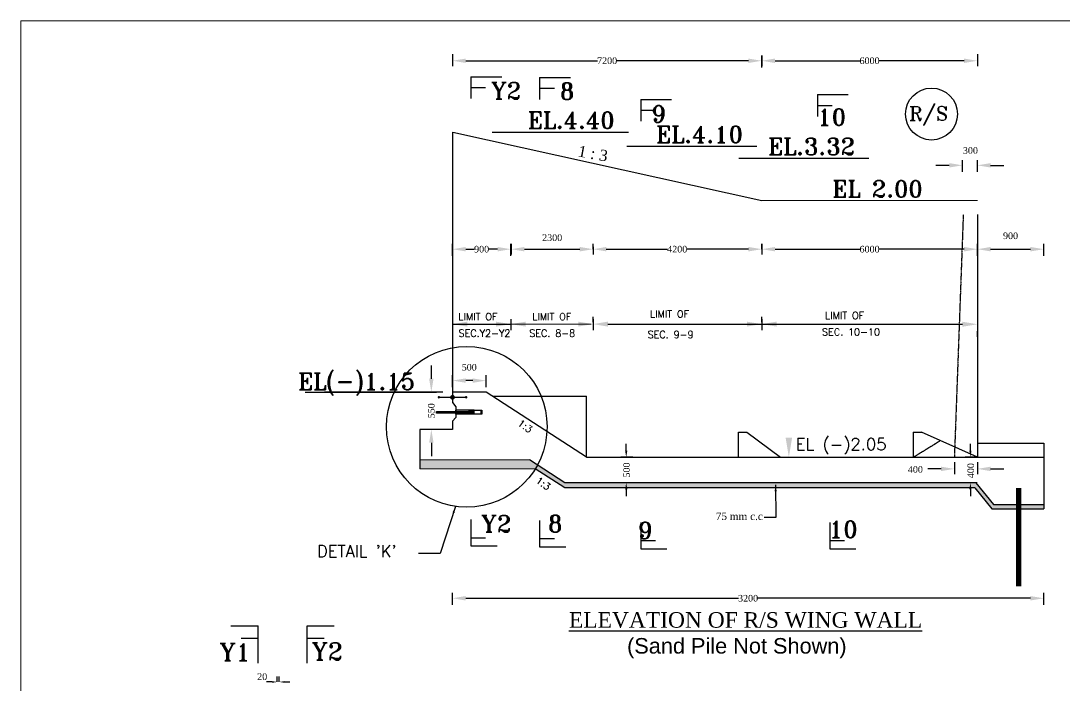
# Model space of a CAD drawing. Extents: x -545075 to 1728153, y -708141 to -305611.
# Drawn here: x 700564 to 739812, y -630524 to -605555 of the extents above; entities that cross this region are included whole.
import ezdxf

# ---------------------------------------------------------------- set-up
doc = ezdxf.new("R2010")
doc.units = 0
doc.header["$MEASUREMENT"] = 0
doc.linetypes.add('DASHED', pattern=[0.75, 0.5, -0.25])
doc.layers.get('0').update_dxf_attribs({"linetype": 'CONTINUOUS'})
doc.layers.get('DEFPOINTS').update_dxf_attribs({"linetype": 'CONTINUOUS'})
doc.layers.add('LINE', color=7, linetype='CONTINUOUS')
doc.layers.add('TEXT', color=7, linetype='CONTINUOUS')
doc.layers.add('Other line', color=7, linetype='CONTINUOUS', lineweight=15)
doc.styles.add('Arial-200', font='arial.ttf')
doc.styles.add('BIG', font='ROMANT.SHX')
doc.styles.get("Standard").update_dxf_attribs({"font": 'times.ttf', "height": 250})
doc.dimstyles.new('3', dxfattribs={"dimtxt": 225, "dimasz": 350, "dimexe": 100, "dimexo": 25, "dimgap": 9, "dimtad": 0, "dimdec": 0, "dimzin": 0, "dimdsep": 46, "dimtxsty": 'Standard', "dimcen": 0, "dimclrt": 256, "dimadec": 0, "dimazin": 0, "dimtfac": 1, "dimtdec": 0, "dimtofl": 0, "dimtmove": 2, "dimatfit": 3, "dimfxl": 1, "dimtolj": 1, "dimtzin": 0, "dimarcsym": 0})

# ---------------------------------------------------------------- blocks, each defined once
blk = doc.blocks.new('*D155')
at = {"layer": 'DEFPOINTS', "color": 0, "lineweight": -2}
for p in [(736320, -621982), (736590, -621982), (736590, -622943)]:
    blk.add_point(p, dxfattribs=at)
at = {"layer": 'LINE', "color": 7, "lineweight": -2}
for p, q in [((736320, -621732), (736320, -621482)), ((736570, -621982), (736120, -621982)), ((736570, -622943), (736120, -622943)), ((736320, -623193), (736320, -623443))]:
    blk.add_line(p, q, dxfattribs=at)
for points in [[(736278, -621732), (736361, -621732), (736320, -621982)], [(736278, -623193), (736361, -623193), (736320, -622943)]]:
    blk.add_solid(points, dxfattribs=at)
at = {"layer": 'LINE', "color": 7, "insert": (736333, -622488), "char_height": 250, "attachment_point": 5, "rotation": 90}
blk.add_mtext('\\A1;400', dxfattribs=at)
blk = doc.blocks.new('*D156')
at = {"layer": 'DEFPOINTS', "color": 0, "lineweight": -2}
for p in [(716817, -627291), (716817, -628194), (739080, -628194)]:
    blk.add_point(p, dxfattribs=at)
at = {"layer": 'LINE', "color": 7, "lineweight": -2}
for p, q in [((716817, -627541), (716817, -627091)), ((739080, -627541), (739080, -627091)), ((717317, -627291), (727584, -627291)), ((738580, -627291), (728312, -627291))]:
    blk.add_line(p, q, dxfattribs=at)
for points in [[(717317, -627208), (717317, -627375), (716817, -627291)], [(738580, -627208), (738580, -627375), (739080, -627291)]]:
    blk.add_solid(points, dxfattribs=at)
at = {"layer": 'LINE', "color": 7, "insert": (727948, -627291), "char_height": 250, "attachment_point": 5}
blk.add_mtext('\\A1;3200', dxfattribs=at)
blk = doc.blocks.new('*D157')
at = {"layer": 'DEFPOINTS', "color": 0, "lineweight": -2}
for p in [(716817, -619097), (716817, -619372), (718080, -619372)]:
    blk.add_point(p, dxfattribs=at)
at = {"layer": 'LINE', "color": 7, "lineweight": -2}
for p, q in [((716817, -619347), (716817, -618897)), ((718080, -619347), (718080, -618897)), ((717580, -619097), (717317, -619097))]:
    blk.add_line(p, q, dxfattribs=at)
for points in [[(717317, -619014), (717317, -619181), (716817, -619097)], [(717580, -619014), (717580, -619181), (718080, -619097)]]:
    blk.add_solid(points, dxfattribs=at)
at = {"layer": 'LINE', "color": 7, "insert": (717448, -618597), "char_height": 250, "attachment_point": 5}
blk.add_mtext('\\A1;500', dxfattribs=at)
blk = doc.blocks.new('*D158')
at = {"layer": 'DEFPOINTS', "color": 0, "lineweight": -2}
for p in [(716349, -619530), (716021, -620936), (716411, -620936)]:
    blk.add_point(p, dxfattribs=at)
at = {"layer": 'LINE', "color": 7, "lineweight": -2}
for p, q in [((716021, -619030), (716021, -618530)), ((716271, -619530), (715821, -619530)), ((716271, -620936), (715821, -620936)), ((716021, -621436), (716021, -621936))]:
    blk.add_line(p, q, dxfattribs=at)
for points in [[(715938, -619030), (716104, -619030), (716021, -619530)], [(715938, -621436), (716104, -621436), (716021, -620936)]]:
    blk.add_solid(points, dxfattribs=at)
at = {"layer": 'LINE', "color": 7, "insert": (716021, -620233), "char_height": 250, "attachment_point": 5, "rotation": 90}
blk.add_mtext('\\A1;550', dxfattribs=at)
blk = doc.blocks.new('*D159')
at = {"layer": 'DEFPOINTS', "color": 0, "lineweight": -2}
for p in [(736021, -610994), (736021, -611664), (736582, -611664)]:
    blk.add_point(p, dxfattribs=at)
at = {"layer": 'LINE', "color": 7, "lineweight": -2}
for p, q in [((735521, -610994), (735021, -610994)), ((736021, -611244), (736021, -610794)), ((736582, -611244), (736582, -610794)), ((737082, -610994), (737582, -610994))]:
    blk.add_line(p, q, dxfattribs=at)
for points in [[(735521, -610910), (735521, -611077), (736021, -610994)], [(737082, -610910), (737082, -611077), (736582, -610994)]]:
    blk.add_solid(points, dxfattribs=at)
at = {"layer": 'LINE', "color": 7, "insert": (736319, -610435), "char_height": 250, "attachment_point": 5}
blk.add_mtext('\\A1;300', dxfattribs=at)
blk = doc.blocks.new('*D160')
at = {"layer": 'DEFPOINTS', "color": 0, "lineweight": -2}
for p in [(736582, -606662), (728463, -606858), (736582, -607058)]:
    blk.add_point(p, dxfattribs=at)
at = {"layer": 'LINE', "color": 7, "lineweight": -2}
for p, q in [((728463, -606863), (728463, -607258)), ((728963, -607058), (732159, -607058)), ((736082, -607058), (732886, -607058)), ((736582, -606808), (736582, -607258))]:
    blk.add_line(p, q, dxfattribs=at)
for points in [[(728963, -606975), (728963, -607141), (728463, -607058)], [(736082, -606975), (736082, -607141), (736582, -607058)]]:
    blk.add_solid(points, dxfattribs=at)
at = {"layer": 'LINE', "color": 7, "insert": (732522, -607058), "char_height": 250, "attachment_point": 5}
blk.add_mtext('\\A1;6000', dxfattribs=at)
blk = doc.blocks.new('*D161')
at = {"layer": 'DEFPOINTS', "color": 0, "lineweight": -2}
for p in [(739080, -614151), (736582, -614613), (739080, -614547)]:
    blk.add_point(p, dxfattribs=at)
at = {"layer": 'LINE', "color": 7, "lineweight": -2}
for p, q in [((736582, -614401), (736582, -613951)), ((737082, -614151), (738580, -614151)), ((739080, -614401), (739080, -613951))]:
    blk.add_line(p, q, dxfattribs=at)
for points in [[(737082, -614067), (737082, -614234), (736582, -614151)], [(738580, -614067), (738580, -614234), (739080, -614151)]]:
    blk.add_solid(points, dxfattribs=at)
at = {"layer": 'LINE', "color": 7, "insert": (737831, -613647), "char_height": 250, "attachment_point": 5}
blk.add_mtext('\\A1;900', dxfattribs=at)
blk = doc.blocks.new('*D162')
at = {"layer": 'DEFPOINTS', "color": 0, "lineweight": -2}
for p in [(716817, -606778), (728463, -607058), (728463, -612321)]:
    blk.add_point(p, dxfattribs=at)
at = {"layer": 'LINE', "color": 7, "lineweight": -2}
for p, q in [((716817, -606808), (716817, -607258)), ((717317, -607058), (722275, -607058)), ((727963, -607058), (723005, -607058)), ((728463, -607308), (728463, -606858))]:
    blk.add_line(p, q, dxfattribs=at)
for points in [[(717317, -606975), (717317, -607141), (716817, -607058)], [(727963, -606975), (727963, -607141), (728463, -607058)]]:
    blk.add_solid(points, dxfattribs=at)
at = {"layer": 'LINE', "color": 7, "insert": (722640, -607058), "char_height": 250, "attachment_point": 5}
blk.add_mtext('\\A1;7200', dxfattribs=at)
blk = doc.blocks.new('*D163')
at = {"layer": 'DEFPOINTS', "color": 0, "lineweight": -2}
for p in [(722110, -614051), (722110, -614151), (728463, -613941)]:
    blk.add_point(p, dxfattribs=at)
at = {"layer": 'LINE', "color": 7, "lineweight": -2}
for p, q in [((722110, -614056), (722110, -614351)), ((722610, -614151), (724910, -614151)), ((727963, -614151), (725648, -614151)), ((728463, -613946), (728463, -614351))]:
    blk.add_line(p, q, dxfattribs=at)
for points in [[(722610, -614067), (722610, -614234), (722110, -614151)], [(727963, -614067), (727963, -614234), (728463, -614151)]]:
    blk.add_solid(points, dxfattribs=at)
at = {"layer": 'LINE', "color": 7, "insert": (725279, -614151), "char_height": 250, "attachment_point": 5}
blk.add_mtext('\\A1;4200', dxfattribs=at)
blk = doc.blocks.new('*D164')
at = {"layer": 'DEFPOINTS', "color": 0, "lineweight": -2}
for p in [(735715, -621966), (736582, -621982), (735715, -622421)]:
    blk.add_point(p, dxfattribs=at)
at = {"layer": 'LINE', "color": 7, "lineweight": -2}
for p, q in [((735215, -622421), (734715, -622421)), ((735715, -622171), (735715, -622621)), ((736582, -622171), (736582, -622621)), ((737082, -622421), (737582, -622421))]:
    blk.add_line(p, q, dxfattribs=at)
for points in [[(735215, -622338), (735215, -622505), (735715, -622421)], [(737082, -622338), (737082, -622505), (736582, -622421)]]:
    blk.add_solid(points, dxfattribs=at)
at = {"layer": 'LINE', "color": 7, "insert": (734247, -622444), "char_height": 250, "attachment_point": 5}
blk.add_mtext('\\A1;400', dxfattribs=at)
blk = doc.blocks.new('*D165')
at = {"layer": 'DEFPOINTS', "color": 0, "lineweight": -2}
for p in [(728463, -614151), (736582, -614151), (736582, -614151)]:
    blk.add_point(p, dxfattribs=at)
at = {"layer": 'LINE', "color": 7, "lineweight": -2}
for p, q in [((728463, -614151), (728463, -613951)), ((728963, -614151), (732159, -614151)), ((736082, -614151), (732886, -614151)), ((736582, -614151), (736582, -613951))]:
    blk.add_line(p, q, dxfattribs=at)
for points in [[(728963, -614067), (728963, -614234), (728463, -614151)], [(736082, -614067), (736082, -614234), (736582, -614151)]]:
    blk.add_solid(points, dxfattribs=at)
at = {"layer": 'LINE', "color": 7, "insert": (732522, -614151), "char_height": 250, "attachment_point": 5}
blk.add_mtext('\\A1;60{\\fTimes New Roman|b0|i0|c186|p18;00}', dxfattribs=at)
blk = doc.blocks.new('*D166')
at = {"layer": 'DEFPOINTS', "color": 0, "lineweight": -2}
for p in [(723359, -621982), (723629, -621982), (723629, -622943)]:
    blk.add_point(p, dxfattribs=at)
at = {"layer": 'LINE', "color": 7, "lineweight": -2}
for p, q in [((723359, -621732), (723359, -621482)), ((723609, -621982), (723159, -621982)), ((723609, -622943), (723159, -622943)), ((723359, -623193), (723359, -623443))]:
    blk.add_line(p, q, dxfattribs=at)
for points in [[(723317, -621732), (723401, -621732), (723359, -621982)], [(723317, -623193), (723401, -623193), (723359, -622943)]]:
    blk.add_solid(points, dxfattribs=at)
at = {"layer": 'LINE', "color": 7, "insert": (723372, -622463), "char_height": 250, "attachment_point": 5, "rotation": 90}
blk.add_mtext('\\A1;500', dxfattribs=at)
blk = doc.blocks.new('*D170')
at = {"layer": 'DEFPOINTS', "color": 0, "lineweight": -2}
for p in [(719023, -613940), (722110, -614151), (722110, -614151)]:
    blk.add_point(p, dxfattribs=at)
at = {"layer": 'LINE', "color": 7, "lineweight": -2}
for p, q in [((719023, -613945), (719023, -614351)), ((719523, -614151), (721610, -614151)), ((722110, -614151), (722110, -613951))]:
    blk.add_line(p, q, dxfattribs=at)
for points in [[(719523, -614067), (719523, -614234), (719023, -614151)], [(721610, -614067), (721610, -614234), (722110, -614151)]]:
    blk.add_solid(points, dxfattribs=at)
at = {"layer": 'LINE', "color": 7, "insert": (720571, -613718), "char_height": 250, "attachment_point": 5}
blk.add_mtext('\\A1;2300', dxfattribs=at)
blk = doc.blocks.new('*D261')
at = {"layer": 'DEFPOINTS', "color": 0, "lineweight": -2}
for p in [(710217, -630442), (710217, -630442), (710297, -630442)]:
    blk.add_point(p, dxfattribs=at)
at = {"layer": 'LINE', "color": 7, "lineweight": -2}
for p, q in [((710217, -630442), (710217, -630242)), ((710297, -630442), (710297, -630242)), ((710017, -630442), (709817, -630442)), ((710497, -630442), (710697, -630442))]:
    blk.add_line(p, q, dxfattribs=at)
for points in [[(710017, -630409), (710017, -630475), (710217, -630442)], [(710497, -630409), (710497, -630475), (710297, -630442)]]:
    blk.add_solid(points, dxfattribs=at)
at = {"layer": 'LINE', "color": 7, "insert": (709651, -630243), "char_height": 250, "attachment_point": 5}
blk.add_mtext('\\A1;20', dxfattribs=at)
blk = doc.blocks.new('*D73')
at = {"layer": 'DEFPOINTS', "color": 0, "lineweight": -2}
for p in [(719014, -614151), (716817, -614970), (719014, -614970)]:
    blk.add_point(p, dxfattribs=at)
at = {"layer": 'LINE', "color": 7, "lineweight": -2}
for p, q in [((716817, -614401), (716817, -613951)), ((717317, -614151), (717643, -614151)), ((718514, -614151), (718187, -614151)), ((719014, -614401), (719014, -613951))]:
    blk.add_line(p, q, dxfattribs=at)
for points in [[(717317, -614067), (717317, -614234), (716817, -614151)], [(718514, -614067), (718514, -614234), (719014, -614151)]]:
    blk.add_solid(points, dxfattribs=at)
at = {"layer": 'LINE', "color": 7, "insert": (717915, -614151), "char_height": 250, "attachment_point": 5}
blk.add_mtext('\\A1;900', dxfattribs=at)

msp = doc.modelspace()

# ---------------------------------------------------------------- hatches: boundary and pattern name
at = {"layer": 'LINE'}
h = msp.add_hatch(dxfattribs=at)
h.set_pattern_fill('DOTS', color=256, scale=147.41052, style=0)
h.set_pattern_definition([(0, (432072.919, -417388.096), (4.60657876, 9.21315753), [0, -9.21315753])])
h.paths.add_polyline_path([(717624.604, -620247.188), (717423.097, -620247.188), (717423.097, -620262.868), (717564.042, -620262.868), (717564.042, -620324.436), (717423.097, -620324.436), (717423.097, -620340.375), (717624.604, -620340.375)])
h = msp.add_hatch(dxfattribs=at)
h.set_pattern_fill('AR-CONC', color=256, scale=56, style=0)
h.set_pattern_definition([(50, (4787, -734.3), (401.6657, -35.1412), [42, -462]), (355, (4787, -734.3), (-77.70075, 421.2276), [33.6, -369.6]), (100.4514, (4820.47, -737.23), (323.96525, 386.08614), [35.6945, -392.63958]), (46.1842, (4787, -622.3), (597.65499, -92.69065), [63, -693]), (96.6356, (4836.8, -630.03), (523.4111, 545.506), [53.54176, -588.95928]), (351.1842, (4787, -622.3), (523.4107, 545.5064), [50.4, -554.4]), (21, (4843, -650.3), (334.26795, -225.46658), [42, -462]), (326, (4843, -650.3), (136.25659, 406.08403), [33.6, -369.6]), (71.4514, (4870.86, -669.1), (470.52467, 180.61708), [35.6945, -392.63958]), (37.5, (4787, -734.3), (6.80952, 186.420558), [0, -365.12, 0, -375.2, 0, -371]), (7.5, (4787, -734.3), (147.31894, 220.87056), [0, -213.92, 0, -356.72, 0, -141.4]), (327.5, (4662.12, -734.3), (298.940564, -12.630728), [0, -140, 0, -436.8, 0, -579.6]), (317.5, (4606.12, -734.3), (326.584255, 56.05879), [0, -182, 0, -290.08, 0, -411.6])])
h.paths.add_polyline_path([(715587.199, -622081.333), (715587.199, -622417.969), (719931.541, -622417.969, 0.013689779), (720014.283, -622274.54), (719716.439, -622081.333)])
h.paths.add_polyline_path([(720014.283, -622274.54, -0.013478311), (719932.879, -622415.789), (721044.723, -623137.024), (736488.026, -623137.024), (737126.144, -623924.524), (738136.382, -623924.524), (738136.382, -623767.024), (737191.382, -623767.024), (736520.205, -622942.969), (721044.723, -622942.969)])
h.paths.add_polyline_path([(738136.382, -623767.024), (738136.382, -623924.524), (739079.861, -623924.524), (739079.861, -623767.024)])

# ---------------------------------------------------------------- linework, layer by layer
for p, q in [((716816.861, -609741.571), (716816.861, -619529.999)), ((736581.672, -612845.863), (736581.672, -621982.024)), ((736581.672, -621457.024), (739079.861, -621457.024)), ((739079.861, -621457.024), (739079.861, -623924.524)), ((739079.861, -621457.024), (739079.861, -621982.024)), ((721859.861, -621982.024), (739079.861, -621982.024)), ((736488.026, -623137.024), (737126.144, -623924.524)), ((736520.205, -622942.969), (737191.382, -623767.024)), ((737126.144, -623924.524), (739081.382, -623924.524))]:
    msp.add_line(p, q)
at = {"linetype": 'DASHED'}
for p, q in [((736050.834, -612845.863), (735714.554, -621982.024)), ((734166.672, -621982.024), (735186.998, -621354.421))]:
    msp.add_line(p, q, dxfattribs=at)
at = {"color": 7, "linetype": 'ByBlock', "lineweight": 20}
msp.add_lwpolyline([(700563.752, -656449.814), (700563.752, -605555.167), (772535.981, -605555.167), (772535.981, -656449.814), (700563.752, -656449.814)], close=True, dxfattribs=at)
at = {"const_width": 210}
msp.add_lwpolyline([(738136.382, -623137.024), (738136.382, -626845.232)], dxfattribs=at)
at = {"layer": 'LINE'}
for p, q in [((717505.683, -607658.407), (717505.683, -608481.607)), ((717505.683, -607658.407), (718670.483, -607658.407)), ((720099.683, -607688.407), (720099.683, -608511.607)), ((720099.683, -607688.407), (721264.483, -607688.407)), ((717505.683, -608064.407), (718062.883, -608064.407)), ((720099.683, -608094.407), (720656.883, -608094.407)), ((730556.53, -608333.615), (730556.53, -609156.815)), ((730556.53, -608333.615), (731721.33, -608333.615)), ((723903.997, -608511.607), (723903.997, -609334.807)), ((723903.997, -608511.607), (725068.797, -608511.607)), ((730556.53, -608739.615), (731113.73, -608739.615)), ((723903.997, -608917.607), (724461.197, -608917.607)), ((716816.861, -609741.571), (716816.861, -612541.571)), ((716834.861, -609747.316), (728462.824, -612320.863)), ((718309.261, -609741.571), (723441.661, -609741.571)), ((723382.922, -610272.978), (728272.947, -610272.978)), ((727600.433, -610726.903), (732490.458, -610726.903)), ((716816.861, -616971.321), (719014.164, -616971.321)), ((711265.399, -619529.999), (716211.707, -619529.999)), ((716452.861, -619529.999), (711998.061, -619529.999)), ((721859.861, -621982.024), (718079.861, -619529.999)), ((721859.861, -621982.024), (721859.861, -619687.305)), ((717628.626, -620216.225), (716931.044, -620216.225)), ((716931.044, -620216.225), (716931.044, -620362.443)), ((717628.626, -620362.443), (716931.044, -620362.443)), ((717628.626, -620216.225), (717928.395, -620216.225)), ((717928.395, -620362.443), (717628.626, -620362.443)), ((717884.862, -620216.225), (717884.862, -620362.443)), ((717928.395, -620216.225), (717928.395, -620362.443)), ((716816.861, -620936.222), (715587.199, -620936.222)), ((715587.199, -620936.222), (715587.199, -622081.333)), ((727589.471, -621982.024), (727589.471, -621037.024)), ((727904.471, -621037.024), (729164.471, -621982.024)), ((734166.672, -621037.024), (734166.672, -621982.024)), ((736581.672, -621982.024), (734481.672, -621037.024)), ((715587.199, -622081.333), (715587.199, -622417.969)), ((721044.723, -622942.969), (719716.439, -622081.333)), ((721044.723, -623137.024), (719936.24, -622417.969)), ((736520.205, -622942.969), (721044.723, -622942.969)), ((736488.026, -623137.024), (721044.723, -623137.024)), ((737191.382, -623767.024), (739081.382, -623767.024)), ((717505.683, -624329.721), (717505.683, -625320.921)), ((720099.683, -624359.721), (720099.683, -625350.921)), ((723903.997, -624433.807), (723903.997, -625425.007)), ((731022.82, -624433.807), (731022.82, -625425.007)), ((717505.683, -625015.721), (718060.083, -625015.721)), ((720099.683, -625045.721), (720654.083, -625045.721)), ((723903.997, -625119.807), (724458.397, -625119.807)), ((731022.82, -625119.807), (731577.22, -625119.807)), ((717505.683, -625320.921), (718494.083, -625320.921)), ((720099.683, -625350.921), (721088.083, -625350.921)), ((723903.997, -625425.007), (724892.397, -625425.007)), ((731022.82, -625425.007), (732011.22, -625425.007)), ((708475.163, -628326.167), (709498.36, -628326.167)), ((709498.36, -629734.293), (709498.36, -628326.167)), ((709498.36, -629734.293), (709498.36, -628326.167)), ((711344.89, -629734.293), (711344.89, -628326.167)), ((711344.89, -629734.293), (711344.89, -628326.167)), ((711344.89, -628326.167), (712368.087, -628326.167)), ((708862.244, -628799.015), (709498.36, -628799.015)), ((711344.89, -628799.015), (711981.006, -628799.015))]:
    msp.add_line(p, q, dxfattribs=at)
at = {"layer": 'LINE', "color": 6}
msp.add_line((716816.861, -615361.408), (716816.861, -615825.389), dxfattribs=at)
at = {"layer": 'LINE', "color": 0}
for p, q in [((719014.164, -616783.312), (719014.164, -617203.312)), ((722109.842, -616901.321), (722109.842, -616691.321)), ((722109.842, -616783.312), (722109.842, -617203.312)), ((722669.842, -616971.321), (731962.547, -616971.321)), ((727266.581, -616971.321), (736021.672, -616971.321)), ((728462.824, -616901.321), (728462.824, -616691.321)), ((728462.824, -616783.312), (728462.824, -617203.312)), ((736581.672, -617450.321), (736581.672, -617240.321)), ((718079.861, -619529.999), (716816.861, -619529.999)), ((718318.905, -619685.063), (721859.861, -619687.305)), ((727589.471, -621037.024), (727904.471, -621037.024)), ((734166.672, -621037.024), (734481.672, -621037.024))]:
    msp.add_line(p, q, dxfattribs=at)
for points, const_width in [([(716283.883, -619725.453, 1), (716330.368, -619725.453, 1)], 46.484), ([(716773.751, -619725.453, 1), (716862.072, -619725.453, 1)], 88.32), ([(717305.456, -619725.453, 1), (717351.94, -619725.453, 1)], 46.484)]:
    msp.add_lwpolyline(points, format="xyb", close=True, dxfattribs=dict(at, const_width=const_width))
at = {"layer": 'LINE', "color": 0, "const_width": 59.5}
msp.add_lwpolyline([(716334.218, -619726.221), (716817.656, -619726.221), (717301.093, -619726.221)], dxfattribs=at)
at = {"layer": 'LINE'}
msp.add_lwpolyline([(716816.861, -619529.999), (716816.861, -619920.104), (716941.985, -620090.995), (716941.985, -620487.073), (716816.861, -620624.447), (716816.861, -620936.222)], dxfattribs=at)
for points in [[(716215.86, -620262.868), (717564.042, -620262.868), (717564.042, -620324.436), (716215.86, -620324.436)], [(717624.604, -620340.375), (717423.097, -620340.375), (717423.097, -620247.188), (717624.604, -620247.188)]]:
    msp.add_lwpolyline(points, close=True, dxfattribs=at)
for centre, radius in [((734855.417, -609063.607), 977.391), ((717354.123, -620835.522), 3024.438)]:
    msp.add_circle(centre, radius, dxfattribs=at)
at = {"layer": 'LINE', "color": 0}
for points in [[(717376.861, -616877.988), (717376.861, -617064.655), (716816.861, -616971.321)], [(718454.164, -616877.988), (718454.164, -617064.655), (719014.164, -616971.321)], [(719574.164, -616877.988), (719574.164, -617064.655), (719014.164, -616971.321)], [(721549.842, -616877.988), (721549.842, -617064.655), (722109.842, -616971.321)], [(722669.842, -616877.988), (722669.842, -617064.655), (722109.842, -616971.321)], [(727902.824, -616877.988), (727902.824, -617064.655), (728462.824, -616971.321)], [(729022.824, -616877.988), (729022.824, -617064.655), (728462.824, -616971.321)], [(736021.672, -616882.972), (736021.672, -617069.639), (736581.672, -616976.305)], [(729605.409, -621247.024), (729360.409, -621247.024), (729482.909, -621982.024)]]:
    msp.add_solid(points, dxfattribs=at)
at = {"layer": 'Other line', "color": 0}
for p, q in [((728462.824, -612320.863), (736581.672, -612320.863)), ((722041.922, -616971.321), (719014.164, -616971.321)), ((715587.199, -622081.333), (719716.439, -622081.333)), ((715587.199, -622417.969), (719936.24, -622417.969))]:
    msp.add_line(p, q, dxfattribs=at)

# ---------------------------------------------------------------- texts
at = {"layer": 'LINE', "style": 'BIG'}
for s, height, p in [('R/S', 525, (734011.443, -609309.06)), ('Y1', 650, (708044.088, -629644.178)), ('Y2', 650, (711512.616, -629615.466))]:
    msp.add_text(s, height=height, dxfattribs=at).set_placement(p)
at = {"layer": 'LINE'}
msp.add_text('1 : 3', height=420, rotation=349.5708548, dxfattribs=at).set_placement((721514.076, -610652.039))
at = {"layer": 'LINE', "color": 0, "style": 'BIG'}
for s, height, p in [('LIMIT OF ', 265.2, (717040.658, -616826.481)), ('LIMIT OF ', 265.2, (719823.722, -616826.481)), ('LIMIT OF ', 265.2, (724256.025, -616726.101)), ('LIMIT OF ', 265.2, (730848.786, -616779.39)), (' SEC.Y2-Y2', 265.2, (716862.718, -617444.874)), (' SEC. 8-8', 265.2, (719527.795, -617444.874)), (' SEC. 9-9', 265.2, (723984.13, -617494.701)), (' SEC. 10-10', 265.2, (730552.86, -617397.783)), ("DETAIL 'K'", 448, (711714.934, -625740.855))]:
    msp.add_text(s, height=height, dxfattribs=at).set_placement(p)
for p in [(719245.019, -620752.588), (719929, -622913)]:
    msp.add_text('1:3', height=265.2, rotation=324.2697643, dxfattribs=at).set_placement(p)
at = {"layer": 'LINE'}
msp.add_text('75 mm c.c', height=280, dxfattribs=at).set_placement((726732.067, -624345.144))
at = {"layer": 'LINE', "insert": (727300.719, -627813.581), "char_height": 585, "width": 21075.69772, "attachment_point": 2, "style": 'Arial-200'}
msp.add_mtext('{\\fTimes New Roman|b1|i0|c0|p18;     \\fTimes New Roman|b0|i0|c0|p18;\\LELEVATION OF R/S WING WALL\\l    \\P \\A1;\\fArial|b0|i0|c0|p34;\\C7; (Sand Pile Not Shown) }', dxfattribs=at)
at = {"layer": 'TEXT', "color": 0, "style": 'BIG'}
for s, height, p in [('Y2', 630, (718267.403, -608507.026)), ('8', 630, (720861.403, -608518.743)), ('EL.4.40', 630, (719653.78, -609612.226)), ('9', 630, (724311.162, -609375.267)), ('10', 630, (730559.452, -609491.779)), ('EL.4.10', 630, (724485.067, -610143.633)), ('EL.3.32', 630, (728702.578, -610597.558)), ('EL 2.00', 630, (731122.959, -612198.502)), ('EL(-)1.15', 630, (711003.874, -619443.197)), ('EL (-)2.05', 453.6, (729740.824, -621717.453)), ('Y2', 630, (717894.403, -624804.741)), ('8', 630, (720416.403, -624796.741)), ('9', 630, (723805.162, -625056.267)), ('10', 630, (730991.514, -625011.461))]:
    msp.add_text(s, height=height, dxfattribs=at).set_placement(p)

# ---------------------------------------------------------------- dimensions: what is measured, and where the dimension line sits
at = {"layer": 'LINE'}
for base, p1, p2, text, picture, middle in [((728462.824, -607057.911), (716816.861, -606777.911), (728462.824, -612320.863), '7200', '*D162', (722639.843, -607057.911)), ((736581.672, -607057.911), (728462.824, -606857.911), (736581.672, -606661.716), '6000', '*D160', (732522.248, -607057.911)), ((716816.861, -619097.457), (718079.861, -619372.249), (716816.861, -619372.249), '500', '*D157', (717448.361, -618597.457)), ((716816.861, -627291.387), (739079.861, -628194.216), (716816.861, -628194.216), '3200', '*D156', (727948.361, -627291.387))]:
    dim = msp.add_linear_dim(base=base, p1=p1, p2=p2, angle=180, text=text, dimstyle='3', override={"dimtxt": 500, "dimasz": 500, "dimexe": 200, "dimexo": 5, "dimdle": 250, "dimclrd": 7, "dimclre": 7, "dimclrt": 7, "dimfxl": 250, "dimfxlon": 1}, dxfattribs=at)
    dim.commit()
    dim.dimension.update_dxf_attribs({"geometry": picture, "text_midpoint": middle})
for base, p1, p2, angle, text, override, picture, middle in [((736021.242, -610993.58), (736581.672, -611663.932), (736021.242, -611663.932), 180, '300', {"dimtxt": 500, "dimasz": 500, "dimexe": 200, "dimexo": 5, "dimdle": 250, "dimclrd": 7, "dimclre": 7, "dimclrt": 7, "dimfxl": 250, "dimfxlon": 1}, '*D159', (736319.172, -610434.718)), ((739079.861, -614150.627), (736581.672, -614612.855), (739079.861, -614546.822), 180, '900', {"dimtxt": 500, "dimasz": 500, "dimexe": 200, "dimexo": 5, "dimdle": 250, "dimclrd": 7, "dimclre": 7, "dimclrt": 7, "dimfxl": 250, "dimfxlon": 1}, '*D161', (737830.767, -613647.324)), ((722109.842, -614150.627), (728462.824, -613940.627), (722109.842, -614050.627), 180, '4200', {"dimtxt": 500, "dimasz": 500, "dimexe": 200, "dimexo": 5, "dimdle": 250, "dimclrd": 7, "dimclre": 7, "dimclrt": 7, "dimfxl": 250, "dimfxlon": 1}, '*D163', (725278.842, -614150.627)), ((716021.162, -620936.222), (716349.407, -619529.999), (716410.888, -620936.222), 90, '550', {"dimtxt": 500, "dimasz": 500, "dimexe": 200, "dimexo": 5, "dimdle": 250, "dimclrd": 7, "dimclre": 7, "dimclrt": 7, "dimfxl": 250, "dimfxlon": 1}, '*D158', (716021.162, -620233.111)), ((723359, -621982.024), (723629.417, -622942.969), (723629.417, -621982.024), 90, '500', {"dimtxt": 500, "dimasz": 250, "dimexe": 200, "dimexo": 5, "dimdle": 250, "dimclrd": 7, "dimclre": 7, "dimclrt": 7, "dimfxl": 250, "dimfxlon": 1}, '*D166', (723372.073, -622463.33)), ((736319.788, -621982.024), (736590.205, -622942.969), (736590.205, -621982.024), 90, '400', {"dimtxt": 500, "dimasz": 250, "dimexe": 200, "dimexo": 5, "dimdle": 250, "dimclrd": 7, "dimclre": 7, "dimclrt": 7, "dimfxl": 250, "dimfxlon": 1}, '*D155', (736332.861, -622488.33)), ((735715.345, -622421.232), (736581.672, -621982.024), (735715.345, -621965.883), 180, '400', {"dimtxt": 500, "dimasz": 500, "dimexe": 200, "dimexo": 5, "dimdle": 250, "dimclrd": 7, "dimclre": 7, "dimclrt": 7, "dimfxl": 250, "dimfxlon": 1}, '*D164', (734246.692, -622444.356)), ((710216.764, -630441.877), (710296.764, -630441.877), (710216.764, -630441.877), 180, '20', {"dimtxt": 100, "dimasz": 200, "dimexe": 200, "dimexo": 5, "dimdle": 250, "dimclrd": 7, "dimclre": 7, "dimclrt": 7, "dimfxl": 250, "dimfxlon": 1}, '*D261', (709651.025, -630242.718))]:
    dim = msp.add_linear_dim(base=base, p1=p1, p2=p2, angle=angle, text=text, dimstyle='3', override=override, dxfattribs=at)
    dim.commit()
    dim.dimension.update_dxf_attribs({"geometry": picture, "text_midpoint": middle, "dimtype": 160})
at = {"layer": 'LINE', "color": 0}
dim = msp.add_linear_dim(base=(722109.842, -614150.627), p1=(719022.652, -613940.493), p2=(722109.842, -614150.627), text='2300', dimstyle='3', override={"dimtxt": 500, "dimasz": 500, "dimexe": 200, "dimexo": 5, "dimdle": 250, "dimclrd": 7, "dimclre": 7, "dimclrt": 7, "dimfxl": 250, "dimfxlon": 1}, dxfattribs=at)
dim.commit()
dim.dimension.update_dxf_attribs({"geometry": '*D170', "text_midpoint": (720570.842, -613717.635), "dimtype": 160})
dim = msp.add_linear_dim(base=(719013.763, -614150.627), p1=(716816.861, -614970.056), p2=(719013.763, -614970.056), text='900', dimstyle='3', override={"dimtxt": 500, "dimasz": 500, "dimexe": 200, "dimexo": 5, "dimdle": 250, "dimclrd": 7, "dimclre": 7, "dimclrt": 7, "dimfxl": 250, "dimfxlon": 1}, dxfattribs=at)
dim.commit()
dim.dimension.update_dxf_attribs({"geometry": '*D73', "text_midpoint": (717915.312, -614150.627)})
at = {"layer": 'LINE'}
dim = msp.add_linear_dim(base=(736581.672, -614150.627), p1=(728462.824, -614150.627), p2=(736581.672, -614150.627), text='60{\\fTimes New Roman|b0|i0|c186|p18;00}', dimstyle='3', override={"dimtxt": 500, "dimasz": 500, "dimexe": 200, "dimexo": 5, "dimdle": 250, "dimclrd": 7, "dimclre": 7, "dimclrt": 7, "dimfxl": 250, "dimfxlon": 1}, dxfattribs=at)
dim.commit()
dim.dimension.update_dxf_attribs({"geometry": '*D165', "text_midpoint": (732522.248, -614150.627)})

# ---------------------------------------------------------------- leaders
at = {"layer": 'LINE', "color": 0}
for points in [[(728984.842, -623018.33), (728991.761, -624254.839), (728550.609, -624254.839)], [(716933.677, -623830.593), (716348.976, -625605.835), (715543.437, -625605.835)]]:
    msp.add_leader(points, dimstyle='3', override={"dimasz": 250, "dimclrd": 0}, dxfattribs=at)

doc.saveas('drawing.dxf')
